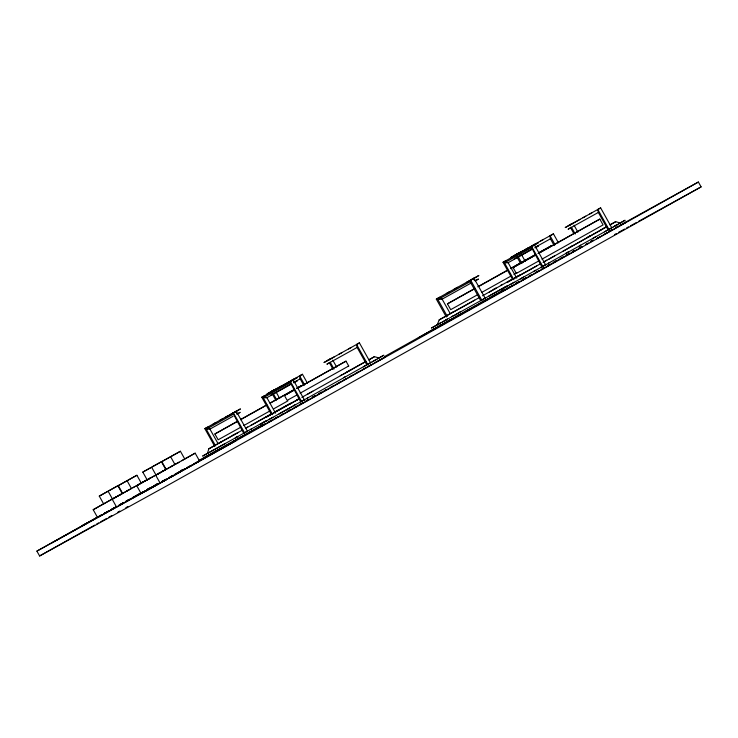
<?xml version="1.0" encoding="UTF-8"?>
<svg xmlns="http://www.w3.org/2000/svg" width="738" height="738" viewBox="0 0 738 738"><rect width="100%" height="100%" fill="white"/><g stroke="black" fill="none" stroke-linecap="round" stroke-linejoin="round"><path stroke-width="1.11" d="M220.865 442.007L208.808 448.824L207.479 453.381L225.413 443.455M452.975 312.1L439.165 319.914L437.256 324.803L440.106 323.253M514.202 258.872L518.362 256.63M377.478 358.834L379.018 357.939L374.434 356.685L368.769 359.913M234.647 441.352L235.182 441.038M618.712 223.854L620.243 222.959L615.667 221.704L609.994 224.924M240.782 427.228L218.144 439.793L214.896 433.981L236.833 421.629M477.966 294.517L450.706 309.656L447.449 303.844L474.848 288.42M538.971 260.837L516.342 273.411L513.085 267.59L535.022 255.247M541.96 259.167L603.075 224.915L599.828 219.103L538.712 253.355M221.28 441.841L219.776 442.699L238.411 432.357M520.225 275.016L517.965 276.316L523.537 273.244M601.691 229.555L604.699 227.821M117.333 506.434L97.536 517.467L93.2 509.709L104.076 503.593M145.192 490.927L116.53 506.988L112.194 499.229L122.24 493.501L117.905 485.752L109.076 490.622M160.866 482.431L141.059 493.454L136.724 485.705L147.6 479.469M180.856 471.388L160.054 482.975L155.718 475.226L165.764 469.497L161.428 461.739L152.6 466.619M190.579 465.955L199.509 460.918L195.173 453.169L176.52 463.639M620.852 224.776L698.388 182.028L701.1 186.88L169.14 484.552L39.612 555.972L36.9 551.12L102.028 514.663M97.536 517.467L102.564 514.626M153.882 486.13L155.986 484.931L153.596 486.241M141.059 493.454L145.109 491.167M179.814 471.803L175.487 474.239M39.612 555.972L94.685 525.133M698.388 182.028L171.188 477.052M232.931 413.179L240.293 409L232.931 413.179L243.706 433.261L247.396 431.204L236.28 411.315L236.64 413.289M289.896 381.777L297.257 377.598L289.896 381.777L300.67 401.859L304.36 399.802L293.244 379.913L293.604 381.887M454.211 289.158L478.851 275.514L474.036 278.3L485.152 298.189L480.724 300.652L470.171 281.778L470.023 280.541L474.709 277.829L466.416 282.396M531.129 246.796L538.491 242.608L531.129 246.796L541.895 266.87L542.753 266.4L545.594 264.813L534.478 244.924M236.824 414.276L240.173 412.339L237.433 413.834M271.27 394.793L273.272 393.668L276.51 399.461M293.789 382.874L297.137 380.937L294.397 382.432M475.207 280.901L478.427 279.038L475.143 280.827M516.545 257.525L518.141 256.621L521.923 263.383M535.013 247.894L538.362 245.957L535.622 247.451M590.548 241.732L593.195 240.228M296.279 395.337L287.165 400.356L284.453 395.513L294.185 390.033M300.126 393.188L348.714 365.993L346.002 361.15L297.414 388.345M290.228 403.732L292.027 402.717M343.133 374.231L350.882 369.876L350.375 370.116M208.144 452.957L202.627 456.093L237.535 436.702M264.139 422.099L259.591 424.691L272.931 417.302M440.355 322.976L431.426 328.059L447.44 319.185M372.146 361.851L383.871 355.227L378.456 358.207M506.333 286.565L500.816 289.711L514.165 282.322M613.379 226.861L625.095 220.247L619.68 223.217M232.774 442.413L236.178 440.485L234.324 441.509M265.228 424.036L260.671 426.629L384.95 357.164L379.535 360.144M324.397 390.623L326.325 389.535M441.444 324.923L432.514 329.997L455.844 317.072M572.716 251.723L574.699 250.597M99.279 496.102L108.108 491.231L112.444 498.98L103.615 503.86L99.279 496.102L117.905 485.752M118.274 485.622L127.102 480.752L131.438 488.51L122.609 493.381L118.274 485.622L136.899 475.272L141.235 483.021L140.404 483.491M157.286 474.248L147.139 479.848L142.803 472.099L161.428 461.739M176.281 463.768L166.133 469.368L161.797 461.619L180.423 451.259L184.758 459.018L181.732 460.715M180.423 451.259L161.797 461.619M293.623 390.024L270.8 402.828M296.621 388.345L301.63 385.485L296.99 388.05M538.491 253.033L551.535 245.653L538.961 252.617M366.076 361.426L307.515 394.212M519.986 275.099L506.997 282.442L536.6 265.975M607.3 226.446L548.749 259.222M445.494 320.117L447.219 319.148M363.373 366.777L376.426 359.461M604.616 231.787L617.651 224.481M104.51 513.528L106.466 512.43M128.061 500.438L130.008 499.34L126.189 501.406M132.932 497.698L136.991 495.41L133.809 497.163M220.662 448.455L203.706 458.03L264.767 424.055M119.602 505.235L123.504 503.048M147.056 489.958L152.904 486.674M147.065 490.069L159.712 482.984M162.157 481.776L166.059 479.589M268.115 422.404L271.925 420.263M273.826 419.193L277.626 417.053M312.94 397.081L314.84 396.011M452.855 318.502L418.308 337.921L471.628 308.281M229.675 444.147L233.651 441.914M567.005 254.924L569.856 253.319L566.895 255.034M513.15 285.283L501.905 291.648L549.662 265.09M515.05 284.213L518.86 282.073M571.849 252.258L574.837 250.579M578.813 248.337L581.802 246.658M585.788 244.416L587.78 243.3M214.85 446.564L204.85 428.667L207.682 427.081L209.933 429.101L218.033 443.593M273.909 390.134L270.459 392.026L274.361 389.765L267.008 393.954L277.368 388.225M446.315 317.017L436.315 299.121L439.719 297.211L442.136 299.148L450.245 313.641M303.936 385.605L300.154 378.843L299.619 375.873L302.451 374.286L307.46 383.234M470.023 280.541L474.036 278.3L474.285 280.339M554.192 245.597L550.41 238.826L550.041 235.763L553.445 233.863L558.445 242.811M271.261 414.166L261.805 397.265L264.647 395.679M512.486 279.185L503.039 262.276L505.881 260.689M572.098 223.752L568.647 225.634L572.559 223.383L565.197 227.562L580.133 219.306M356.583 344.471L359.415 342.884L370.531 362.773L366.841 364.83L357.118 347.441L356.583 344.471L367.699 364.36M597.808 209.481L600.649 207.895L611.765 227.784L608.066 229.85L598.352 212.452L597.808 209.481L608.924 229.37M240.791 419.415L265.034 405.854M477.726 286.805L507.615 270.09M266.935 404.987L240.523 419.738M507.781 270.237L478.639 286.51M510.668 268.614L534.718 255.154M297.174 388.363L346.002 361.15M537.993 253.577L599.828 219.103M119.205 495.207L120.386 494.543M114.003 498.122L123.071 493.113M126.954 490.936L128.901 489.847M138.209 484.728L139.381 484.063M274.047 408.64L287.903 400.882M511.028 276.049L481.886 292.331M513.925 274.435L516.821 272.811M116.539 496.702L93.2 509.709M142.72 482.209L112.194 499.229M148.993 478.814L150.174 478.15M162.738 471.195L163.919 470.54M270.191 410.798L243.771 425.549M135.534 486.222L132.757 487.772M145.654 480.669L150.515 477.947M157.526 474.119L166.594 469.1M160.063 472.689L136.724 485.705M170.46 466.942L171.834 466.176M177.655 462.994L179.057 462.209M232.645 435.392L234.647 434.276M245.662 428.132L247.645 427.025M493.639 289.324L495.613 288.217M500.558 285.449L502.541 284.351M270.846 414.249L245.394 428.464M275.671 411.546L289.637 403.76M489.266 292.064L512.652 278.955M515.106 277.617L518.067 275.957M250.551 425.614L271.676 413.806M274.674 412.127L278.678 409.894M291.611 402.874L265.772 417.422L298.991 398.963M296.593 400.079L298.586 398.963M570.16 247.018L572.042 245.966M544.847 261.197L546.821 260.09M562.863 251.344L600.833 230.081M235.68 437.505L237.645 436.407M451.776 316.565L453.649 315.513M458.353 312.875L460.226 311.823M507.061 285.947L454.765 315.135M488.74 296.187L506.286 286.39M565.954 253.162L568.278 251.879M250.385 429.544L265.579 421.057M293.051 405.863L295.006 404.775M541.129 267.045L543.085 265.948M548.574 263.152L580.741 245.173M307.349 398.133L366.915 364.803M579.358 245.939L595.557 236.88M593.011 238.3L608.14 229.822M104.04 513.537L108.062 511.286M111.078 509.598L116.106 506.785M119.122 505.096L123.145 502.846M126.161 501.157L128.172 500.032M132.194 497.781L141.244 492.716M147.277 489.34L149.288 488.215M155.321 484.838L157.332 483.713M180.459 470.77L182.471 469.654M198.559 460.65L233.762 440.955M235.773 439.83L258.9 426.887M260.911 425.761L262.922 424.636M384.59 356.546L449.959 319.978M451.97 318.853L475.097 305.91M477.108 304.785L488.169 298.595M490.18 297.469L496.213 294.093M496.619 293.964L504.257 289.591M515.511 283.401L517.55 282.294M52.075 542.762L102.425 514.589M104.187 513.602L109.196 510.797M111.198 509.672L116.447 506.738M119.224 505.189L123.458 502.818M130.072 499.119L125.46 501.702L128.237 500.216L126.253 501.314M233.254 441.398L247.073 433.658M248.06 433.105L263.088 424.71M442.311 324.379L503.039 290.403M119.307 505.336L123.2 503.159L119.187 505.318M125.46 501.951L130.322 499.229M132.259 498.141L138.191 494.58M287.58 411.287L289.564 410.18M294.499 407.422L296.473 406.315M299.416 404.664L303.29 402.487M306.196 400.863L308.133 399.775M486.711 299.905L513.039 285.154M515.548 283.789L519.764 281.39M521.692 280.32L526.498 277.626M137.333 495.401L145.109 491.047M267.608 422.459L271.621 420.217M274.619 418.538L277.626 416.859M280.532 415.429L283.632 413.501M287.313 411.629L290.219 409.996M294.167 407.782L297.128 406.131M299.102 405.024L303.05 402.81M517.541 282.672L519.506 281.575M522.467 279.914L526.406 277.709M528.417 276.556L531.332 274.951M535.336 272.682L538.233 271.095M542.245 268.816L544.146 267.783M547.255 266.16L550.262 264.481M554.266 262.239L556.268 261.123M560.28 258.881L562.282 257.756M567.024 255.108L569.874 253.512M572.725 251.926L575.575 250.33M161.862 481.868L166.723 479.156L161.714 481.868M168.67 478.067L172.867 475.77M174.814 474.682L184.712 469.156M225.579 446.444L230.404 443.741M306.03 401.14L309.038 399.461M313.041 397.219L315.043 396.103M319.047 393.861L321.048 392.745M323.899 391.149L326.75 389.563M330.55 387.441L333.391 385.845M535.391 272.802L538.353 271.141M542.31 268.927L545.271 267.276M547.135 266.077L581.83 247.11M145.654 491.176L226.105 446.158M521.757 280.44L526.6 277.728M528.537 276.639L531.443 275.016M596.636 238.817L626.184 222.184L620.769 225.164M96.696 524.017L98.707 522.891M100.719 521.766L106.752 518.39M108.763 517.264L111.779 515.576M117.812 512.2L119.824 511.074M125.857 507.698L127.868 506.572M436.315 299.121L449.331 291.861M540.428 241.114L553.445 233.863M503.039 262.276L513.888 256.234M589.8 213.946L600.649 207.895M204.85 428.667L215.69 422.616M291.611 380.328L302.451 374.286M348.576 348.926L359.415 342.884M261.805 397.265L272.654 391.214M550.41 238.826L535.087 247.359M503.547 261.999L504.46 262.82L508.122 262.719L531.286 249.841M598.352 212.452L568.112 229.214L571.461 227.276L575.243 234.038M294.093 382.219L300.154 378.843M262.322 396.979L263.226 397.8L266.898 397.699L290.062 384.83M357.118 347.441L326.879 364.194L330.227 362.266L334.01 369.028M510.558 268.447L535.05 254.794M474.719 288.696L447.449 303.844M270.025 403.068L294.047 389.682M237.525 421.407L214.896 433.981M535.723 255.025L513.085 267.59M140.857 483.169L147.517 479.46M178.375 462.514L155.718 475.226M184.38 459.165L195.173 453.169M459.562 308.622L479.589 297.423M482.532 295.781L496.25 288.134M588.131 236.981L590.049 235.911L588.075 237.046M242.405 430.134L208.808 448.824M523.989 273.032L540.594 263.743M543.067 262.396L554.561 255.948M340.264 375.67L342.164 374.618M346.906 371.97L365.402 361.675M301.833 397.376L312.866 391.168M520.262 278.946L535.723 270.311M235.219 438.003L251.51 428.898M533.417 271.612L549.699 262.516M343.622 377.607L345.402 376.611M308.475 397.496L268.798 419.618M279.038 413.926L292.183 406.601M572.448 251.649L574.404 250.56M542.126 268.549L544.081 267.46M547.458 265.606L549.432 264.508M553.38 262.313L556.341 260.662M597.337 238.189L600.16 236.612M603.915 234.527L606.737 232.95M458.335 315.735L489.82 298.134M579.367 248.208L582.208 246.621M586 244.509L588.85 242.922M590.741 241.87L593.583 240.284M137.96 494.709L143.384 491.683M337.192 383.723L340.034 382.136M343.825 380.024L345.725 378.963M349.517 376.85L352.358 375.264M356.113 373.17L358.926 371.601M362.69 369.507L365.504 367.939M186.714 468.03L191.566 465.327M147.093 489.866L152.803 486.683M168.679 478.455L172.572 475.807M175.432 474.211L179.721 471.84M193.476 464.267L199.509 460.918M166.428 479.709L36.9 551.12M519.543 252.719L528.823 247.553M525.244 249.555L535.539 243.826M531.286 246.566L511.406 257.627M532.246 245.671L543.408 239.444M572.393 223.614L585.732 216.197M446.352 293.53L457.514 287.313M523.556 250.874L535.032 244.536L531.581 246.427M582.974 217.738L592.282 212.553M213.208 424.009L222.516 418.824M278.955 387.367L294.093 378.935M219.767 420.365L228.346 415.586M274.204 389.996L281.934 385.697M338.899 354.295L351.048 347.533M225.367 417.256L233.097 412.948M270.173 392.607L285.311 384.184M331.168 358.594L341.749 352.727M282.331 385.854L290.062 381.546M532.144 248.992L519.211 256.16M290.265 384.35L277.931 391.195M233.097 416.232L209.933 429.101L206.262 429.202L205.358 428.381M293.567 390.485L284.453 395.513M603.647 228.346L606.627 226.686M474.691 300.154L439.165 319.914M298.447 399.212L289.333 404.239M442.477 321.971L458.768 312.884M510.023 284.637L523.602 277.073M560.197 258.512L563.039 256.935M566.821 254.831L569.653 253.254M609.523 231.4L612.319 229.85M312.266 397.265L315.061 395.716M368.299 366.38L371.094 364.83M147.213 489.552L151.41 487.209M523.343 250.588L510.908 257.461L519.736 252.442L515.05 255.145L519.183 252.885M470.429 281.492L437.902 299.563L436.924 298.779M531.563 247.765L504.46 262.82L513.897 279.711M334.332 356.823L323.964 362.552L331.325 358.364L327.423 360.624L330.873 358.733M229.924 414.728L236.843 410.928L233.392 412.81M286.888 383.326L293.807 379.526L290.357 381.408L301.528 401.389M233.365 414.147L206.262 429.202L215.145 445.106M290.329 382.745L263.226 397.8L272.673 414.691M471.637 282.755L442.136 299.148L437.902 299.563L447.348 316.454M276.99 391.712L271.077 394.978M610.52 224.527L615.667 221.704M369.295 359.517L374.434 356.685M615.252 225.699L616.996 224.739M572.587 251.63L574.579 250.523M616.977 227.258L618.868 226.206M318.779 393.649L321.62 392.072M375.743 362.238L377.644 361.196M102.407 514.506L81.946 525.816L86.503 523.307M104.39 513.408L108.643 511.047M110.645 509.94L116.659 506.609M119.298 505.161L123.68 502.726M128.071 480.143L136.899 475.272M142.803 472.099L151.631 467.228L155.967 474.977M600.059 230.385L601.913 229.361M452.329 312.561L459.018 308.881M544.736 265.283L545.594 264.813M590.778 241.354L592.78 240.247M608.822 231.409L611.83 229.749M615.843 227.535L617.844 226.428M303.512 400.273L304.36 399.802M153.67 485.964L157.775 483.704M161.733 481.517L165.838 479.257M168.781 477.624L172.886 475.373M174.832 474.294L184.906 468.741M186.926 467.624L191.013 465.383M193.974 463.741L235.293 440.964M614.542 234.592L616.544 233.485M618.545 232.387L624.569 229.066M626.571 227.959L628.573 226.852M630.584 225.754L636.599 222.433M638.601 221.326L701.1 186.88M505.678 286.999L508.048 285.707M579.33 247.903L580.871 247.064M264.444 421.979L266.815 420.688M348.207 366.242L348.714 365.993M574.026 225.191L577.909 232.147M570.317 227.239L573.657 233.208M550.041 235.763L555.041 244.721M531.637 246.51L542.753 266.4M521.268 254.213L525.161 261.169M517.384 257.673L520.724 263.632M508.122 262.719L516.766 278.18M470.632 280.2L481.748 300.089M332.792 360.181L336.685 367.137M329.646 363.216L332.986 369.184M299.619 375.873L304.619 384.821M276.381 392.57L279.72 398.538M272.682 394.618L276.021 400.586M266.898 397.699L275.542 413.16M233.448 412.902L244.564 432.791M170.626 456.748L174.961 464.497"/></g></svg>
